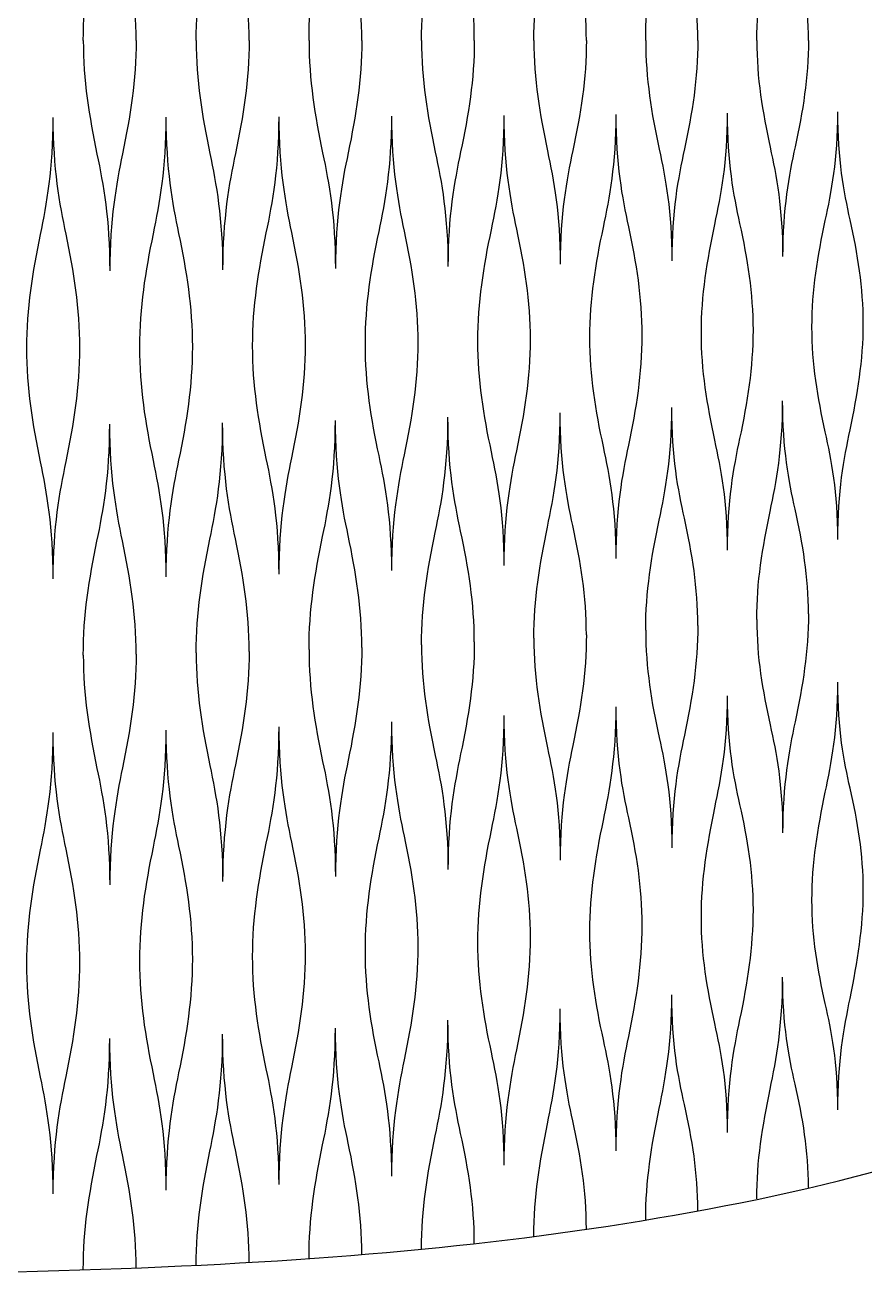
# Model space of a CAD drawing. Header units: millimetres. Extents: x 1 to 583, y -486 to -2.
# Drawn here: x 554.78 to 568.82, y -263.17 to -242.25 of the extents above; entities that cross this region are included whole.
import ezdxf

# ---------------------------------------------------------------- set-up
doc = ezdxf.new("R2010")
doc.units = ezdxf.units.MM
doc.header["$MEASUREMENT"] = 0
doc.layers.add('DEFAULT', color=7, linetype='Continuous')

msp = doc.modelspace()

# ---------------------------------------------------------------- linework, layer by layer
at = {"layer": 'DEFAULT'}
for points, knots in [([(555.751, -242.509), (555.751, -241.848), (555.85, -241.237), (555.98, -240.612), (556.086, -240.101), (556.193, -239.527), (556.193, -238.662)], [0, 0, 0, 0, 1, 1, 1, 2, 2, 2, 2]), ([(556.636, -242.509), (556.636, -241.849), (556.537, -241.239), (556.407, -240.613), (556.301, -240.102), (556.193, -239.527), (556.193, -238.662)], [0, 0, 0, 0, 1, 1, 1, 2, 2, 2, 2]), ([(557.639, -242.509), (557.639, -241.85), (557.738, -241.241), (557.867, -240.619), (557.974, -240.11), (558.081, -239.54), (558.081, -238.678)], [0, 0, 0, 0, 1, 1, 1, 2, 2, 2, 2]), ([(558.523, -242.509), (558.523, -241.852), (558.424, -241.244), (558.295, -240.622), (558.188, -240.112), (558.081, -239.54), (558.081, -238.678)], [0, 0, 0, 0, 1, 1, 1, 2, 2, 2, 2]), ([(559.525, -242.509), (559.525, -241.854), (559.623, -241.249), (559.753, -240.63), (559.859, -240.124), (559.966, -239.558), (559.966, -238.701)], [0, 0, 0, 0, 1, 1, 1, 2, 2, 2, 2]), ([(560.408, -242.509), (560.408, -241.856), (560.309, -241.252), (560.18, -240.633), (560.074, -240.127), (559.966, -239.558), (559.966, -238.701)], [0, 0, 0, 0, 1, 1, 1, 2, 2, 2, 2]), ([(561.407, -242.509), (561.407, -241.859), (561.506, -241.258), (561.635, -240.645), (561.741, -240.144), (561.848, -239.582), (561.848, -238.732)], [0, 0, 0, 0, 1, 1, 1, 2, 2, 2, 2]), ([(562.288, -242.509), (562.288, -241.862), (562.19, -241.264), (562.06, -240.649), (561.955, -240.147), (561.848, -239.582), (561.848, -238.732)], [0, 0, 0, 0, 1, 1, 1, 2, 2, 2, 2]), ([(563.284, -242.509), (563.284, -241.866), (563.383, -241.272), (563.511, -240.666), (563.617, -240.17), (563.723, -239.615), (563.723, -238.775)], [0, 0, 0, 0, 1, 1, 1, 2, 2, 2, 2]), ([(564.162, -242.509), (564.162, -241.87), (564.064, -241.279), (563.935, -240.671), (563.83, -240.174), (563.723, -239.615), (563.723, -238.775)], [0, 0, 0, 0, 1, 1, 1, 2, 2, 2, 2]), ([(565.153, -242.509), (565.153, -241.874), (565.251, -241.289), (565.379, -240.692), (565.484, -240.204), (565.589, -239.658), (565.589, -238.83)], [0, 0, 0, 0, 1, 1, 1, 2, 2, 2, 2]), ([(566.026, -242.509), (566.026, -241.879), (565.928, -241.298), (565.8, -240.699), (565.696, -240.209), (565.589, -239.658), (565.589, -238.83)], [0, 0, 0, 0, 1, 1, 1, 2, 2, 2, 2]), ([(567.01, -242.509), (567.01, -241.886), (567.107, -241.31), (567.234, -240.725), (567.337, -240.246), (567.443, -239.711), (567.443, -238.898)], [0, 0, 0, 0, 1, 1, 1, 2, 2, 2, 2]), ([(567.875, -242.509), (567.875, -241.892), (567.778, -241.321), (567.651, -240.734), (567.548, -240.252), (567.443, -239.711), (567.443, -238.898)], [0, 0, 0, 0, 1, 1, 1, 2, 2, 2, 2]), ([(555.751, -242.509), (555.751, -243.171), (555.85, -243.782), (555.98, -244.407), (556.086, -244.918), (556.193, -245.491), (556.193, -246.357)], [0, 0, 0, 0, 1, 1, 1, 2, 2, 2, 2]), ([(556.636, -242.509), (556.636, -243.17), (556.537, -243.78), (556.407, -244.405), (556.301, -244.917), (556.193, -245.491), (556.193, -246.357)], [0, 0, 0, 0, 1, 1, 1, 2, 2, 2, 2]), ([(557.639, -242.509), (557.639, -243.169), (557.738, -243.777), (557.867, -244.399), (557.974, -244.908), (558.081, -245.479), (558.081, -246.341)], [0, 0, 0, 0, 1, 1, 1, 2, 2, 2, 2]), ([(558.523, -242.509), (558.523, -243.167), (558.424, -243.775), (558.295, -244.397), (558.188, -244.907), (558.081, -245.479), (558.081, -246.341)], [0, 0, 0, 0, 1, 1, 1, 2, 2, 2, 2]), ([(559.525, -242.509), (559.525, -243.165), (559.623, -243.77), (559.753, -244.389), (559.859, -244.895), (559.966, -245.461), (559.966, -246.318)], [0, 0, 0, 0, 1, 1, 1, 2, 2, 2, 2]), ([(560.408, -242.509), (560.408, -243.163), (560.309, -243.766), (560.18, -244.385), (560.074, -244.892), (559.966, -245.461), (559.966, -246.318)], [0, 0, 0, 0, 1, 1, 1, 2, 2, 2, 2]), ([(561.407, -242.509), (561.407, -243.16), (561.506, -243.76), (561.635, -244.373), (561.741, -244.875), (561.848, -245.436), (561.848, -246.286)], [0, 0, 0, 0, 1, 1, 1, 2, 2, 2, 2]), ([(562.288, -242.509), (562.288, -243.157), (562.19, -243.755), (562.06, -244.369), (561.955, -244.872), (561.848, -245.436), (561.848, -246.286)], [0, 0, 0, 0, 1, 1, 1, 2, 2, 2, 2]), ([(563.284, -242.509), (563.284, -243.153), (563.383, -243.747), (563.511, -244.353), (563.617, -244.849), (563.723, -245.403), (563.723, -246.244)], [0, 0, 0, 0, 1, 1, 1, 2, 2, 2, 2]), ([(564.162, -242.509), (564.162, -243.149), (564.064, -243.74), (563.935, -244.348), (563.83, -244.845), (563.723, -245.403), (563.723, -246.244)], [0, 0, 0, 0, 1, 1, 1, 2, 2, 2, 2]), ([(565.153, -242.509), (565.153, -243.144), (565.251, -243.73), (565.379, -244.327), (565.484, -244.815), (565.589, -245.361), (565.589, -246.189)], [0, 0, 0, 0, 1, 1, 1, 2, 2, 2, 2]), ([(566.026, -242.509), (566.026, -243.139), (565.928, -243.721), (565.8, -244.32), (565.696, -244.81), (565.589, -245.361), (565.589, -246.189)], [0, 0, 0, 0, 1, 1, 1, 2, 2, 2, 2]), ([(567.01, -242.509), (567.01, -243.133), (567.107, -243.708), (567.234, -244.294), (567.337, -244.773), (567.443, -245.308), (567.443, -246.12)], [0, 0, 0, 0, 1, 1, 1, 2, 2, 2, 2]), ([(567.875, -242.509), (567.875, -243.127), (567.778, -243.698), (567.651, -244.285), (567.548, -244.766), (567.443, -245.308), (567.443, -246.12)], [0, 0, 0, 0, 1, 1, 1, 2, 2, 2, 2]), ([(555.249, -251.502), (555.249, -250.635), (555.142, -250.061), (555.036, -249.55), (554.906, -248.925), (554.807, -248.314), (554.807, -247.651), (554.807, -246.988), (554.906, -246.376), (555.036, -245.749), (555.142, -245.236), (555.249, -244.661), (555.249, -243.794)], [0, 0, 0, 0, 1, 1, 1, 2, 2, 2, 3, 3, 3, 4, 4, 4, 4]), ([(555.249, -251.502), (555.249, -250.635), (555.357, -250.059), (555.463, -249.546), (555.593, -248.918), (555.692, -248.306), (555.692, -247.644), (555.692, -246.982), (555.593, -246.372), (555.463, -245.747), (555.357, -245.235), (555.249, -244.661), (555.249, -243.794)], [0, 0, 0, 0, 1, 1, 1, 2, 2, 2, 3, 3, 3, 4, 4, 4, 4]), ([(557.138, -251.472), (557.138, -250.608), (557.03, -250.037), (556.924, -249.527), (556.794, -248.905), (556.695, -248.296), (556.695, -247.635), (556.695, -246.974), (556.794, -246.364), (556.924, -245.739), (557.03, -245.227), (557.138, -244.654), (557.138, -243.79)], [0, 0, 0, 0, 1, 1, 1, 2, 2, 2, 3, 3, 3, 4, 4, 4, 4]), ([(557.138, -251.472), (557.138, -250.608), (557.245, -250.033), (557.351, -249.521), (557.481, -248.895), (557.58, -248.285), (557.58, -247.625), (557.58, -246.966), (557.481, -246.358), (557.351, -245.736), (557.245, -245.226), (557.138, -244.654), (557.138, -243.79)], [0, 0, 0, 0, 1, 1, 1, 2, 2, 2, 3, 3, 3, 4, 4, 4, 4]), ([(559.024, -251.428), (559.024, -250.568), (558.917, -250), (558.811, -249.494), (558.681, -248.875), (558.582, -248.269), (558.582, -247.612), (558.582, -246.954), (558.681, -246.346), (558.811, -245.723), (558.917, -245.214), (559.024, -244.643), (559.024, -243.783)], [0, 0, 0, 0, 1, 1, 1, 2, 2, 2, 3, 3, 3, 4, 4, 4, 4]), ([(559.024, -251.428), (559.024, -250.568), (559.132, -249.995), (559.238, -249.484), (559.367, -248.861), (559.466, -248.253), (559.466, -247.598), (559.466, -246.942), (559.367, -246.338), (559.238, -245.719), (559.132, -245.213), (559.024, -244.643), (559.024, -243.783)], [0, 0, 0, 0, 1, 1, 1, 2, 2, 2, 3, 3, 3, 4, 4, 4, 4]), ([(560.908, -251.365), (560.908, -250.511), (560.801, -249.949), (560.695, -249.446), (560.565, -248.833), (560.467, -248.232), (560.467, -247.578), (560.467, -246.925), (560.565, -246.32), (560.695, -245.701), (560.801, -245.195), (560.908, -244.629), (560.908, -243.775)], [0, 0, 0, 0, 1, 1, 1, 2, 2, 2, 3, 3, 3, 4, 4, 4, 4]), ([(560.908, -251.365), (560.908, -250.511), (561.015, -249.941), (561.121, -249.433), (561.25, -248.813), (561.349, -248.209), (561.349, -247.558), (561.349, -246.908), (561.25, -246.309), (561.121, -245.695), (561.015, -245.193), (560.908, -244.629), (560.908, -243.775)], [0, 0, 0, 0, 1, 1, 1, 2, 2, 2, 3, 3, 3, 4, 4, 4, 4]), ([(562.787, -251.279), (562.787, -250.434), (562.68, -249.878), (562.575, -249.381), (562.445, -248.775), (562.347, -248.18), (562.347, -247.532), (562.347, -246.885), (562.445, -246.285), (562.575, -245.671), (562.68, -245.169), (562.787, -244.608), (562.787, -243.762)], [0, 0, 0, 0, 1, 1, 1, 2, 2, 2, 3, 3, 3, 4, 4, 4, 4]), ([(562.787, -251.279), (562.787, -250.434), (562.894, -249.867), (562.999, -249.364), (563.128, -248.748), (563.226, -248.15), (563.226, -247.506), (563.226, -246.862), (563.128, -246.27), (562.999, -245.663), (562.894, -245.167), (562.787, -244.608), (562.787, -243.762)], [0, 0, 0, 0, 1, 1, 1, 2, 2, 2, 3, 3, 3, 4, 4, 4, 4]), ([(564.659, -251.166), (564.659, -250.331), (564.552, -249.784), (564.447, -249.295), (564.318, -248.698), (564.22, -248.111), (564.22, -247.472), (564.22, -246.832), (564.318, -246.238), (564.447, -245.632), (564.552, -245.136), (564.659, -244.581), (564.659, -243.746)], [0, 0, 0, 0, 1, 1, 1, 2, 2, 2, 3, 3, 3, 4, 4, 4, 4]), ([(564.659, -251.166), (564.659, -250.331), (564.765, -249.771), (564.87, -249.272), (564.998, -248.663), (565.095, -248.072), (565.095, -247.437), (565.095, -246.802), (564.998, -246.22), (564.87, -245.622), (564.765, -245.132), (564.659, -244.581), (564.659, -243.746)], [0, 0, 0, 0, 1, 1, 1, 2, 2, 2, 3, 3, 3, 4, 4, 4, 4]), ([(566.52, -251.024), (566.52, -250.203), (566.414, -249.666), (566.309, -249.187), (566.182, -248.6), (566.084, -248.024), (566.084, -247.394), (566.084, -246.764), (566.182, -246.179), (566.309, -245.582), (566.414, -245.093), (566.52, -244.547), (566.52, -243.726)], [0, 0, 0, 0, 1, 1, 1, 2, 2, 2, 3, 3, 3, 4, 4, 4, 4]), ([(566.52, -251.024), (566.52, -250.203), (566.625, -249.65), (566.729, -249.158), (566.856, -248.557), (566.953, -247.975), (566.953, -247.351), (566.953, -246.727), (566.856, -246.156), (566.729, -245.569), (566.625, -245.088), (566.52, -244.547), (566.52, -243.726)], [0, 0, 0, 0, 1, 1, 1, 2, 2, 2, 3, 3, 3, 4, 4, 4, 4]), ([(568.365, -250.846), (568.365, -250.042), (568.26, -249.519), (568.156, -249.05), (568.029, -248.478), (567.933, -247.914), (567.933, -247.297), (567.933, -246.68), (568.029, -246.105), (568.156, -245.519), (568.26, -245.039), (568.365, -244.504), (568.365, -243.7)], [0, 0, 0, 0, 1, 1, 1, 2, 2, 2, 3, 3, 3, 4, 4, 4, 4]), ([(568.365, -250.846), (568.365, -250.042), (568.468, -249.498), (568.571, -249.015), (568.695, -248.424), (568.791, -247.853), (568.791, -247.243), (568.791, -246.633), (568.696, -246.076), (568.571, -245.503), (568.468, -245.034), (568.365, -244.504), (568.365, -243.7)], [0, 0, 0, 0, 1, 1, 1, 2, 2, 2, 3, 3, 3, 4, 4, 4, 4]), ([(565.153, -252.36), (565.153, -251.725), (565.251, -251.131), (565.379, -250.523), (565.484, -250.025), (565.589, -249.47), (565.589, -248.642)], [0, 0, 0, 0, 1, 1, 1, 2, 2, 2, 2]), ([(566.026, -252.284), (566.026, -251.654), (565.928, -251.08), (565.8, -250.493), (565.696, -250.012), (565.589, -249.47), (565.589, -248.642)], [0, 0, 0, 0, 1, 1, 1, 2, 2, 2, 2]), ([(567.01, -252.186), (567.01, -251.563), (567.107, -250.977), (567.234, -250.378), (567.337, -249.887), (567.443, -249.34), (567.443, -248.528)], [0, 0, 0, 0, 1, 1, 1, 2, 2, 2, 2]), ([(567.875, -252.091), (567.875, -251.474), (567.778, -250.914), (567.651, -250.34), (567.548, -249.87), (567.443, -249.34), (567.443, -248.528)], [0, 0, 0, 0, 1, 1, 1, 2, 2, 2, 2]), ([(557.639, -252.739), (557.639, -252.08), (557.738, -251.469), (557.867, -250.843), (557.974, -250.331), (558.081, -249.758), (558.081, -248.896)], [0, 0, 0, 0, 1, 1, 1, 2, 2, 2, 2]), ([(558.523, -252.716), (558.523, -252.058), (558.424, -251.453), (558.295, -250.834), (558.188, -250.327), (558.081, -249.758), (558.081, -248.896)], [0, 0, 0, 0, 1, 1, 1, 2, 2, 2, 2]), ([(559.525, -252.683), (559.525, -252.027), (559.623, -251.418), (559.753, -250.795), (559.859, -250.285), (559.966, -249.715), (559.966, -248.857)], [0, 0, 0, 0, 1, 1, 1, 2, 2, 2, 2]), ([(560.408, -252.649), (560.408, -251.996), (560.309, -251.396), (560.18, -250.782), (560.074, -250.279), (559.966, -249.715), (559.966, -248.857)], [0, 0, 0, 0, 1, 1, 1, 2, 2, 2, 2]), ([(561.407, -252.604), (561.407, -251.954), (561.506, -251.348), (561.635, -250.728), (561.741, -250.221), (561.848, -249.654), (561.848, -248.804)], [0, 0, 0, 0, 1, 1, 1, 2, 2, 2, 2]), ([(562.288, -252.558), (562.288, -251.911), (562.19, -251.318), (562.06, -250.71), (561.955, -250.213), (561.848, -249.654), (561.848, -248.804)], [0, 0, 0, 0, 1, 1, 1, 2, 2, 2, 2]), ([(563.284, -252.498), (563.284, -251.854), (563.383, -251.253), (563.511, -250.638), (563.617, -250.135), (563.723, -249.573), (563.723, -248.733)], [0, 0, 0, 0, 1, 1, 1, 2, 2, 2, 2]), ([(564.162, -252.437), (564.162, -251.797), (564.064, -251.213), (563.935, -250.615), (563.83, -250.125), (563.723, -249.573), (563.723, -248.733)], [0, 0, 0, 0, 1, 1, 1, 2, 2, 2, 2]), ([(555.751, -252.778), (555.751, -252.116), (555.85, -251.503), (555.98, -250.876), (556.086, -250.363), (556.193, -249.788), (556.193, -248.922)], [0, 0, 0, 0, 1, 1, 1, 2, 2, 2, 2]), ([(556.636, -252.762), (556.636, -252.101), (556.537, -251.493), (556.407, -250.87), (556.301, -250.36), (556.193, -249.788), (556.193, -248.922)], [0, 0, 0, 0, 1, 1, 1, 2, 2, 2, 2]), ([(542.024, -263.168), (553.829, -263.168), (559.732, -263.168), (565.634, -262.135), (571.537, -261.102), (577.439, -259.036), (583.342, -250.773)], [0, 0, 0, 0, 1, 1, 1, 2, 2, 2, 2]), ([(567.01, -252.186), (567.01, -252.81), (567.107, -253.375), (567.234, -253.946), (567.337, -254.414), (567.443, -254.937), (567.443, -255.75)], [0, 0, 0, 0, 1, 1, 1, 2, 2, 2, 2]), ([(567.875, -252.091), (567.875, -252.709), (567.778, -253.29), (567.651, -253.892), (567.548, -254.384), (567.443, -254.937), (567.443, -255.75)], [0, 0, 0, 0, 1, 1, 1, 2, 2, 2, 2]), ([(564.162, -252.437), (564.162, -253.077), (564.064, -253.675), (563.935, -254.291), (563.83, -254.795), (563.723, -255.362), (563.723, -256.202)], [0, 0, 0, 0, 1, 1, 1, 2, 2, 2, 2]), ([(565.153, -252.36), (565.153, -252.995), (565.251, -253.572), (565.379, -254.157), (565.484, -254.637), (565.589, -255.173), (565.589, -256.001)], [0, 0, 0, 0, 1, 1, 1, 2, 2, 2, 2]), ([(566.026, -252.284), (566.026, -252.914), (565.928, -253.504), (565.8, -254.114), (565.696, -254.613), (565.589, -255.173), (565.589, -256.001)], [0, 0, 0, 0, 1, 1, 1, 2, 2, 2, 2]), ([(560.408, -252.649), (560.408, -253.303), (560.309, -253.91), (560.18, -254.534), (560.074, -255.045), (559.966, -255.618), (559.966, -256.475)], [0, 0, 0, 0, 1, 1, 1, 2, 2, 2, 2]), ([(561.407, -252.604), (561.407, -253.255), (561.506, -253.85), (561.635, -254.456), (561.741, -254.952), (561.848, -255.508), (561.848, -256.358)], [0, 0, 0, 0, 1, 1, 1, 2, 2, 2, 2]), ([(562.288, -252.558), (562.288, -253.206), (562.19, -253.809), (562.06, -254.43), (561.955, -254.938), (561.848, -255.508), (561.848, -256.358)], [0, 0, 0, 0, 1, 1, 1, 2, 2, 2, 2]), ([(563.284, -252.498), (563.284, -253.141), (563.383, -253.729), (563.511, -254.326), (563.617, -254.814), (563.723, -255.362), (563.723, -256.202)], [0, 0, 0, 0, 1, 1, 1, 2, 2, 2, 2]), ([(555.751, -252.778), (555.751, -253.44), (555.85, -254.049), (555.98, -254.671), (556.086, -255.181), (556.193, -255.752), (556.193, -256.617)], [0, 0, 0, 0, 1, 1, 1, 2, 2, 2, 2]), ([(556.636, -252.762), (556.636, -253.423), (556.537, -254.034), (556.407, -254.662), (556.301, -255.176), (556.193, -255.752), (556.193, -256.617)], [0, 0, 0, 0, 1, 1, 1, 2, 2, 2, 2]), ([(557.639, -252.739), (557.639, -253.398), (557.738, -254.004), (557.867, -254.623), (557.974, -255.129), (558.081, -255.697), (558.081, -256.559)], [0, 0, 0, 0, 1, 1, 1, 2, 2, 2, 2]), ([(558.523, -252.716), (558.523, -253.373), (558.424, -253.983), (558.295, -254.61), (558.188, -255.122), (558.081, -255.697), (558.081, -256.559)], [0, 0, 0, 0, 1, 1, 1, 2, 2, 2, 2]), ([(559.525, -252.683), (559.525, -253.339), (559.623, -253.94), (559.753, -254.554), (559.859, -255.056), (559.966, -255.618), (559.966, -256.475)], [0, 0, 0, 0, 1, 1, 1, 2, 2, 2, 2]), ([(568.365, -260.374), (568.365, -259.57), (568.26, -259.058), (568.156, -258.601), (568.029, -258.043), (567.933, -257.49), (567.933, -256.873), (567.933, -256.255), (568.029, -255.67), (568.156, -255.07), (568.26, -254.579), (568.365, -254.032), (568.365, -253.228)], [0, 0, 0, 0, 1, 1, 1, 2, 2, 2, 3, 3, 3, 4, 4, 4, 4]), ([(568.365, -260.374), (568.365, -259.57), (568.468, -259.011), (568.571, -258.513), (568.695, -257.904), (568.791, -257.32), (568.791, -256.71), (568.791, -256.1), (568.696, -255.556), (568.571, -255.001), (568.468, -254.547), (568.365, -254.032), (568.365, -253.228)], [0, 0, 0, 0, 1, 1, 1, 2, 2, 2, 3, 3, 3, 4, 4, 4, 4]), ([(566.52, -260.756), (566.52, -259.934), (566.414, -259.407), (566.309, -258.936), (566.182, -258.361), (566.084, -257.793), (566.084, -257.163), (566.084, -256.534), (566.182, -255.94), (566.309, -255.331), (566.414, -254.833), (566.52, -254.278), (566.52, -253.457)], [0, 0, 0, 0, 1, 1, 1, 2, 2, 2, 3, 3, 3, 4, 4, 4, 4]), ([(566.52, -260.756), (566.52, -259.934), (566.625, -259.37), (566.729, -258.866), (566.856, -258.251), (566.953, -257.659), (566.953, -257.035), (566.953, -256.411), (566.856, -255.85), (566.729, -255.277), (566.625, -254.808), (566.52, -254.278), (566.52, -253.457)], [0, 0, 0, 0, 1, 1, 1, 2, 2, 2, 3, 3, 3, 4, 4, 4, 4]), ([(564.659, -261.06), (564.659, -260.225), (564.552, -259.685), (564.447, -259.203), (564.318, -258.615), (564.22, -258.035), (564.22, -257.395), (564.22, -256.756), (564.318, -256.155), (564.447, -255.54), (564.552, -255.037), (564.659, -254.475), (564.659, -253.64)], [0, 0, 0, 0, 1, 1, 1, 2, 2, 2, 3, 3, 3, 4, 4, 4, 4]), ([(564.659, -261.06), (564.659, -260.225), (564.765, -259.655), (564.87, -259.148), (564.998, -258.527), (565.095, -257.928), (565.095, -257.293), (565.095, -256.658), (564.998, -256.084), (564.87, -255.497), (564.765, -255.016), (564.659, -254.475), (564.659, -253.64)], [0, 0, 0, 0, 1, 1, 1, 2, 2, 2, 3, 3, 3, 4, 4, 4, 4]), ([(560.908, -261.486), (560.908, -260.632), (560.801, -260.074), (560.695, -259.576), (560.565, -258.967), (560.467, -258.37), (560.467, -257.716), (560.467, -257.063), (560.565, -256.454), (560.695, -255.831), (560.801, -255.32), (560.908, -254.75), (560.908, -253.895)], [0, 0, 0, 0, 1, 1, 1, 2, 2, 2, 3, 3, 3, 4, 4, 4, 4]), ([(560.908, -261.486), (560.908, -260.632), (561.015, -260.056), (561.121, -259.543), (561.25, -258.916), (561.349, -258.307), (561.349, -257.656), (561.349, -257.006), (561.25, -256.412), (561.121, -255.805), (561.015, -255.308), (560.908, -254.75), (560.908, -253.895)], [0, 0, 0, 0, 1, 1, 1, 2, 2, 2, 3, 3, 3, 4, 4, 4, 4]), ([(562.787, -261.302), (562.787, -260.456), (562.68, -259.906), (562.575, -259.415), (562.445, -258.815), (562.347, -258.226), (562.347, -257.578), (562.347, -256.931), (562.445, -256.325), (562.575, -255.705), (562.68, -255.198), (562.787, -254.631), (562.787, -253.785)], [0, 0, 0, 0, 1, 1, 1, 2, 2, 2, 3, 3, 3, 4, 4, 4, 4]), ([(562.787, -261.302), (562.787, -260.456), (562.894, -259.883), (562.999, -259.372), (563.128, -258.747), (563.226, -258.142), (563.226, -257.498), (563.226, -256.854), (563.128, -256.269), (562.999, -255.671), (562.894, -255.182), (562.787, -254.631), (562.787, -253.785)], [0, 0, 0, 0, 1, 1, 1, 2, 2, 2, 3, 3, 3, 4, 4, 4, 4]), ([(555.249, -261.78), (555.249, -260.913), (555.142, -260.34), (555.036, -259.83), (554.906, -259.206), (554.807, -258.597), (554.807, -257.934), (554.807, -257.271), (554.906, -256.657), (555.036, -256.029), (555.142, -255.515), (555.249, -254.939), (555.249, -254.072)], [0, 0, 0, 0, 1, 1, 1, 2, 2, 2, 3, 3, 3, 4, 4, 4, 4]), ([(555.249, -261.78), (555.249, -260.913), (555.357, -260.335), (555.463, -259.819), (555.593, -259.189), (555.692, -258.576), (555.692, -257.914), (555.692, -257.252), (555.593, -256.644), (555.463, -256.021), (555.357, -255.511), (555.249, -254.939), (555.249, -254.072)], [0, 0, 0, 0, 1, 1, 1, 2, 2, 2, 3, 3, 3, 4, 4, 4, 4]), ([(557.138, -261.716), (557.138, -260.851), (557.03, -260.282), (556.924, -259.774), (556.794, -259.154), (556.695, -258.547), (556.695, -257.887), (556.695, -257.226), (556.794, -256.613), (556.924, -255.986), (557.03, -255.472), (557.138, -254.897), (557.138, -254.033)], [0, 0, 0, 0, 1, 1, 1, 2, 2, 2, 3, 3, 3, 4, 4, 4, 4]), ([(557.138, -261.716), (557.138, -260.851), (557.245, -260.273), (557.351, -259.758), (557.481, -259.129), (557.58, -258.516), (557.58, -257.857), (557.58, -257.197), (557.481, -256.592), (557.351, -255.973), (557.245, -255.466), (557.138, -254.897), (557.138, -254.033)], [0, 0, 0, 0, 1, 1, 1, 2, 2, 2, 3, 3, 3, 4, 4, 4, 4]), ([(559.024, -261.621), (559.024, -260.761), (558.917, -260.196), (558.811, -259.692), (558.681, -259.077), (558.582, -258.474), (558.582, -257.816), (558.582, -257.159), (558.681, -256.548), (558.811, -255.922), (558.917, -255.41), (559.024, -254.836), (559.024, -253.976)], [0, 0, 0, 0, 1, 1, 1, 2, 2, 2, 3, 3, 3, 4, 4, 4, 4]), ([(559.024, -261.621), (559.024, -260.761), (559.132, -260.184), (559.238, -259.669), (559.367, -259.04), (559.466, -258.429), (559.466, -257.773), (559.466, -257.118), (559.367, -256.518), (559.238, -255.903), (559.132, -255.401), (559.024, -254.836), (559.024, -253.976)], [0, 0, 0, 0, 1, 1, 1, 2, 2, 2, 3, 3, 3, 4, 4, 4, 4]), ([(567.01, -261.864), (567.01, -261.24), (567.107, -260.643), (567.234, -260.03), (567.337, -259.528), (567.443, -258.97), (567.443, -258.157)], [0, 0, 0, 0, 1, 1, 1, 2, 2, 2, 2]), ([(567.875, -261.673), (567.875, -261.055), (567.778, -260.506), (567.651, -259.946), (567.548, -259.488), (567.443, -258.97), (567.443, -258.157)], [0, 0, 0, 0, 1, 1, 1, 2, 2, 2, 2]), ([(565.153, -262.21), (565.153, -261.575), (565.251, -260.973), (565.379, -260.353), (565.484, -259.847), (565.589, -259.283), (565.589, -258.454)], [0, 0, 0, 0, 1, 1, 1, 2, 2, 2, 2]), ([(566.026, -262.058), (566.026, -261.428), (565.928, -260.863), (565.8, -260.287), (565.696, -259.815), (565.589, -259.283), (565.589, -258.454)], [0, 0, 0, 0, 1, 1, 1, 2, 2, 2, 2]), ([(563.284, -262.486), (563.284, -261.842), (563.383, -261.235), (563.511, -260.611), (563.617, -260.101), (563.723, -259.532), (563.723, -258.691)], [0, 0, 0, 0, 1, 1, 1, 2, 2, 2, 2]), ([(564.162, -262.365), (564.162, -261.725), (564.064, -261.148), (563.935, -260.558), (563.83, -260.076), (563.723, -259.532), (563.723, -258.691)], [0, 0, 0, 0, 1, 1, 1, 2, 2, 2, 2]), ([(561.407, -262.699), (561.407, -262.049), (561.506, -261.438), (561.635, -260.811), (561.741, -260.299), (561.848, -259.726), (561.848, -258.876)], [0, 0, 0, 0, 1, 1, 1, 2, 2, 2, 2]), ([(562.288, -262.607), (562.288, -261.959), (562.19, -261.372), (562.06, -260.771), (561.955, -260.279), (561.848, -259.726), (561.848, -258.876)], [0, 0, 0, 0, 1, 1, 1, 2, 2, 2, 2]), ([(557.639, -262.969), (557.639, -262.31), (557.738, -261.696), (557.867, -261.067), (557.974, -260.552), (558.081, -259.976), (558.081, -259.114)], [0, 0, 0, 0, 1, 1, 1, 2, 2, 2, 2]), ([(558.523, -262.922), (558.523, -262.264), (558.424, -261.662), (558.295, -261.046), (558.188, -260.542), (558.081, -259.976), (558.081, -259.114)], [0, 0, 0, 0, 1, 1, 1, 2, 2, 2, 2]), ([(559.525, -262.857), (559.525, -262.201), (559.623, -261.588), (559.753, -260.96), (559.859, -260.446), (559.966, -259.871), (559.966, -259.014)], [0, 0, 0, 0, 1, 1, 1, 2, 2, 2, 2]), ([(560.408, -262.789), (560.408, -262.136), (560.309, -261.54), (560.18, -260.931), (560.074, -260.432), (559.966, -259.871), (559.966, -259.014)], [0, 0, 0, 0, 1, 1, 1, 2, 2, 2, 2]), ([(555.751, -263.046), (555.751, -262.384), (555.85, -261.77), (555.98, -261.14), (556.086, -260.625), (556.193, -260.048), (556.193, -259.183)], [0, 0, 0, 0, 1, 1, 1, 2, 2, 2, 2]), ([(556.636, -263.014), (556.636, -262.353), (556.537, -261.747), (556.407, -261.126), (556.301, -260.619), (556.193, -260.048), (556.193, -259.183)], [0, 0, 0, 0, 1, 1, 1, 2, 2, 2, 2])]:
    msp.add_open_spline(points, degree=3, knots=knots, dxfattribs=at)

doc.saveas('drawing.dxf')
